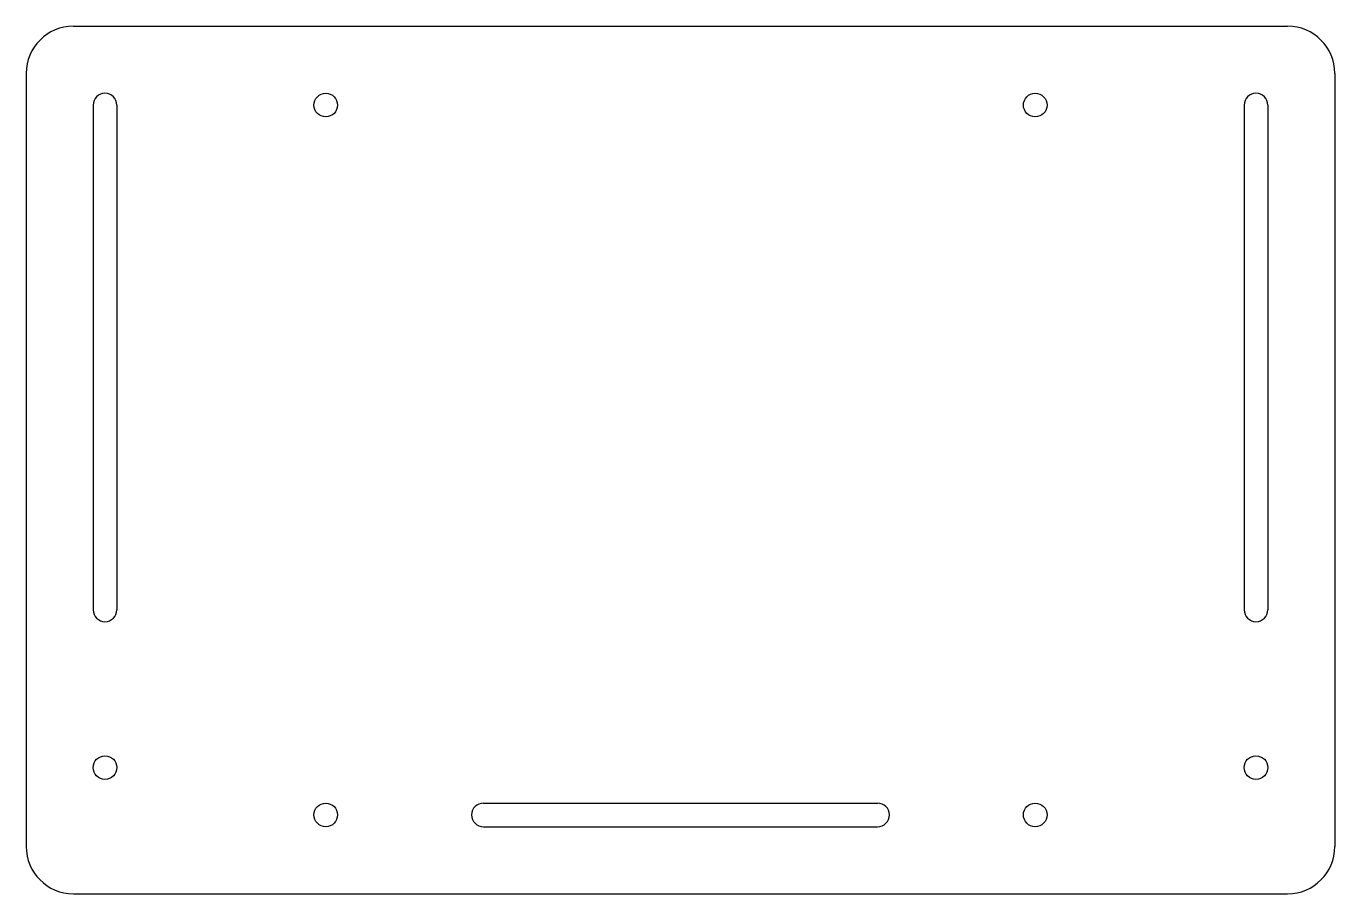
# Model space of a CAD drawing. Header units: inches. Extents: x 28 to 194, y 81 to 191.
import ezdxf

# ---------------------------------------------------------------- set-up
doc = ezdxf.new("R2010")
doc.units = ezdxf.units.IN
doc.header["$MEASUREMENT"] = 0
doc.layers.add('1', color=7, linetype='Continuous')

msp = doc.modelspace()

# ---------------------------------------------------------------- linework, layer by layer
at = {"layer": '1'}
for p, q in [((33.78, 191.4), (187.78, 191.4)), ((27.78, 185.4), (27.78, 87.4)), ((193.78, 185.4), (193.78, 87.4)), ((36.28, 181.4), (36.28, 117.4)), ((39.28, 181.4), (39.28, 117.4)), ((182.28, 181.4), (182.28, 117.4)), ((185.28, 181.4), (185.28, 117.4)), ((85.78, 92.9), (135.78, 92.9)), ((85.78, 89.9), (135.78, 89.9)), ((33.78, 81.4), (187.78, 81.4))]:
    msp.add_line(p, q, dxfattribs=at)
for centre in [(65.78, 181.4), (155.78, 181.4), (37.78, 97.4), (183.78, 97.4), (65.78, 91.4), (155.78, 91.4)]:
    msp.add_circle(centre, 1.5, dxfattribs=at)
for centre, radius, start, end in [((33.78, 185.4), 6, 90, 180), ((187.78, 185.4), 6, 0, 90), ((37.78, 181.4), 1.5, 0, 180), ((183.78, 181.4), 1.5, 0, 180), ((37.78, 117.4), 1.5, 180, 0), ((183.78, 117.4), 1.5, 180, 0), ((85.78, 91.4), 1.5, 90, 270), ((135.78, 91.4), 1.5, 270, 90), ((33.78, 87.4), 6, 180, 270), ((187.78, 87.4), 6, 270, 0)]:
    msp.add_arc(centre, radius, start, end, dxfattribs=at)

doc.saveas('drawing.dxf')
